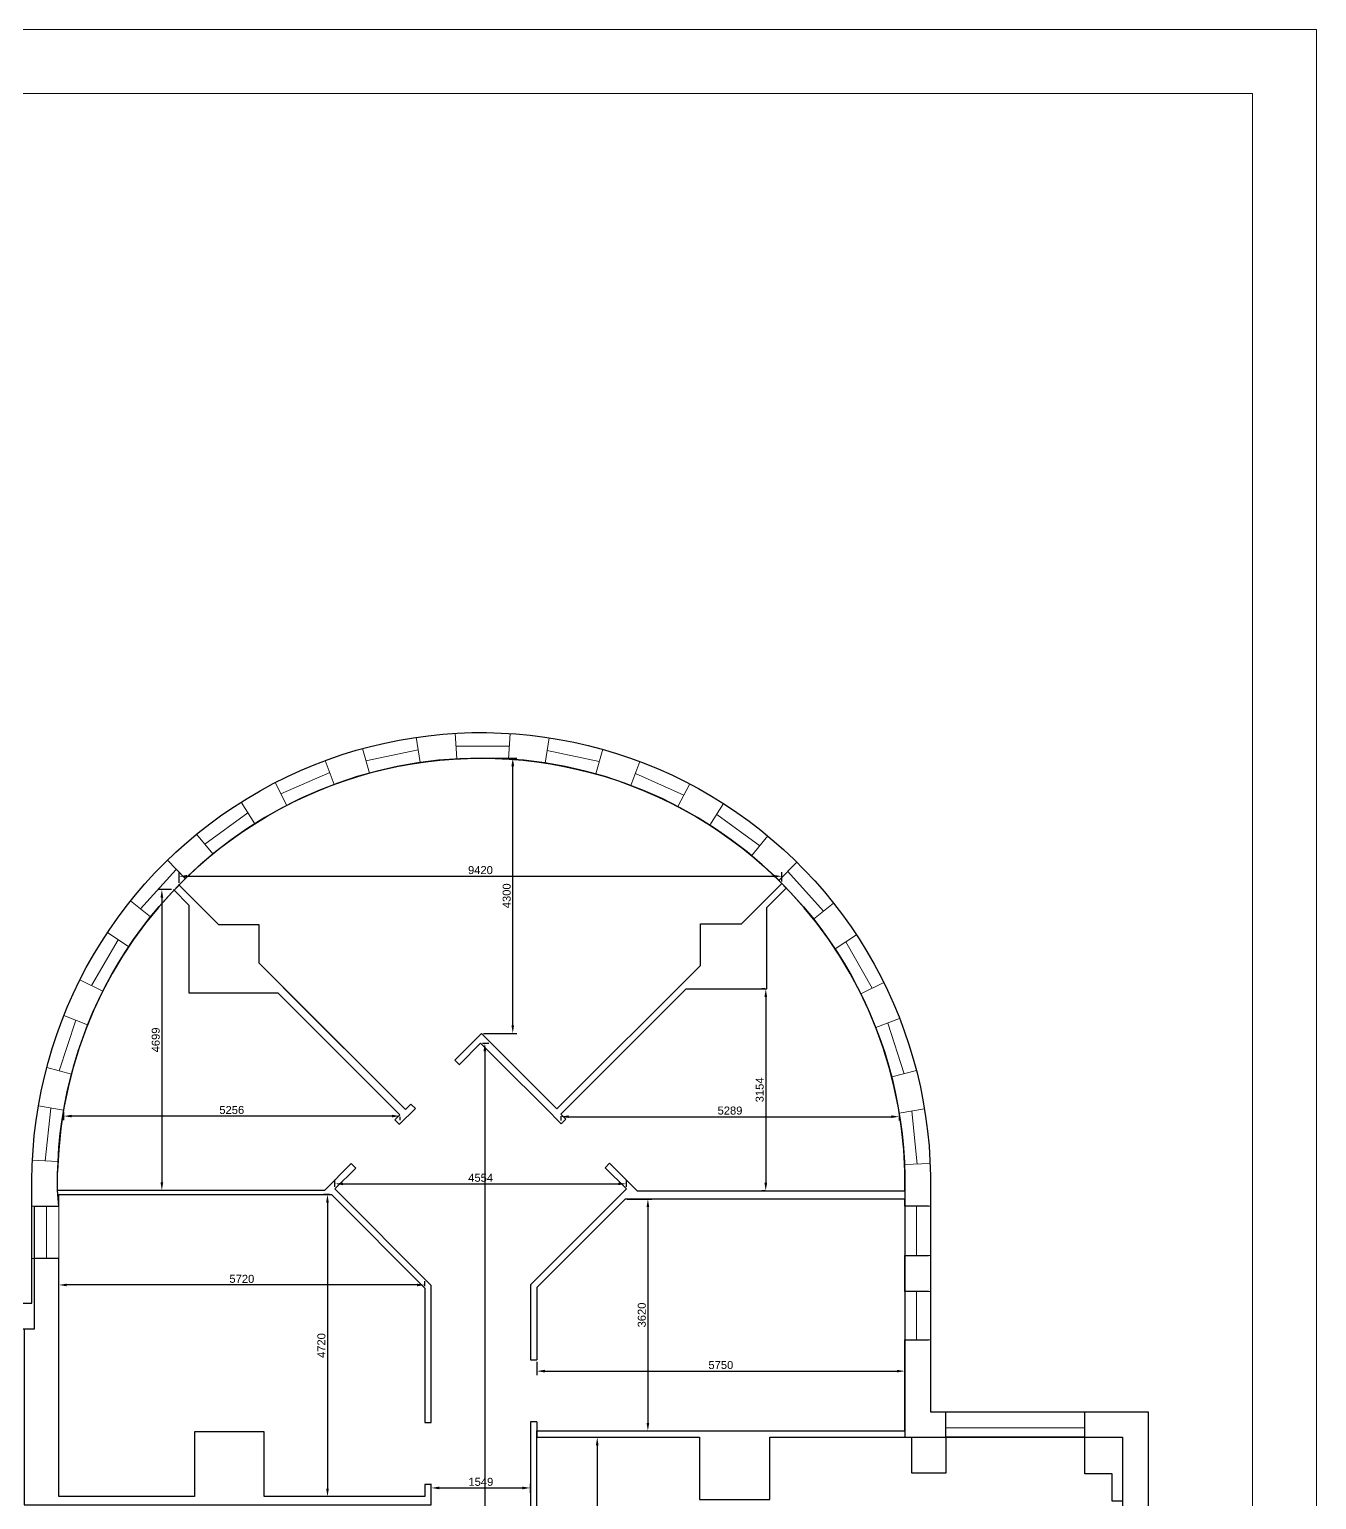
# Model space of a CAD drawing. Header units: millimetres. Extents: x 1179129 to 1254729, y -52846 to 614.
# Drawn here: x 1234617 to 1254729, y -22354 to 614 of the extents above; entities that cross this region are included whole.
import ezdxf

# ---------------------------------------------------------------- set-up
doc = ezdxf.new("R2010")
doc.units = ezdxf.units.MM
doc.styles.get("Standard").update_dxf_attribs({"font": 'arial.ttf'})
doc.dimstyles.new('ISO-25', dxfattribs={"dimscale": 50, "dimtxt": 2.5, "dimasz": 2.5, "dimexe": 1.25, "dimexo": 0.625, "dimtad": 1, "dimdec": 0, "dimtxsty": 'Standard', "dimcen": 2.5, "dimazin": 3, "dimtfac": 1, "dimtdec": 0, "dimtmove": 0, "dimatfit": 3})

# ---------------------------------------------------------------- blocks, each defined once
blk = doc.blocks.new('*D593')
at = {"color": 0, "lineweight": -2, "transparency": 16777216}
for p, q in [((1240897, -22246), (1240897, -22110)), ((1241022, -22172), (1242321, -22172)), ((1242446, -22246), (1242446, -22110))]:
    blk.add_line(p, q, dxfattribs=at)
at = {"color": 0, "transparency": 16777216}
for points in [[(1241022, -22151), (1241022, -22193), (1240897, -22172)], [(1242321, -22151), (1242321, -22193), (1242446, -22172)]]:
    blk.add_solid(points, dxfattribs=at)
at = {"layer": 'Defpoints', "color": 0, "transparency": 16777216}
for p in [(1240897, -22278), (1242446, -22172), (1242446, -22278)]:
    blk.add_point(p, dxfattribs=at)
at = {"color": 0, "transparency": 16777216, "insert": (1241671, -22077), "char_height": 125, "attachment_point": 5}
blk.add_mtext('1549', dxfattribs=at)
blk = doc.blocks.new('*D594')
at = {"color": 0, "lineweight": -2, "transparency": 16777216}
for p, q in [((1239391, -17470), (1239391, -17359)), ((1239516, -17421), (1243820, -17421)), ((1243945, -17470), (1243945, -17359))]:
    blk.add_line(p, q, dxfattribs=at)
at = {"color": 0, "transparency": 16777216}
for points in [[(1239516, -17401), (1239516, -17442), (1239391, -17421)], [(1243820, -17401), (1243820, -17442), (1243945, -17421)]]:
    blk.add_solid(points, dxfattribs=at)
at = {"layer": 'Defpoints', "color": 0, "transparency": 16777216}
for p in [(1243945, -17421), (1239391, -17501), (1243945, -17501)]:
    blk.add_point(p, dxfattribs=at)
at = {"color": 0, "transparency": 16777216, "insert": (1241668, -17327), "char_height": 125, "attachment_point": 5}
blk.add_mtext('4554', dxfattribs=at)
blk = doc.blocks.new('*D595')
at = {"color": 0, "lineweight": -2, "transparency": 16777216}
for p, q in [((1241699, -15225), (1241797, -15225)), ((1241734, -15350), (1241734, -36364)), ((1241699, -36489), (1241797, -36489))]:
    blk.add_line(p, q, dxfattribs=at)
at = {"color": 0, "transparency": 16777216}
for points in [[(1241713, -15350), (1241755, -15350), (1241734, -15225)], [(1241713, -36364), (1241755, -36364), (1241734, -36489)]]:
    blk.add_solid(points, dxfattribs=at)
at = {"layer": 'Defpoints', "color": 0, "transparency": 16777216}
for p in [(1241668, -15225), (1241668, -36489), (1241734, -36489)]:
    blk.add_point(p, dxfattribs=at)
at = {"color": 0, "transparency": 16777216, "insert": (1241639, -25857), "char_height": 125, "attachment_point": 5, "rotation": 90}
blk.add_mtext('21265', dxfattribs=at)
blk = doc.blocks.new('*D612')
at = {"color": 0, "lineweight": -2, "transparency": 16777216}
for p, q in [((1243371, -21380), (1243552, -21380)), ((1243490, -21505), (1243490, -25685)), ((1243260, -25810), (1243552, -25810))]:
    blk.add_line(p, q, dxfattribs=at)
at = {"color": 0, "transparency": 16777216}
for points in [[(1243469, -21505), (1243510, -21505), (1243490, -21380)], [(1243469, -25685), (1243510, -25685), (1243490, -25810)]]:
    blk.add_solid(points, dxfattribs=at)
at = {"layer": 'Defpoints', "color": 0, "transparency": 16777216}
for p in [(1243339, -21380), (1243229, -25810), (1243490, -25810)]:
    blk.add_point(p, dxfattribs=at)
at = {"color": 0, "transparency": 16777216, "insert": (1243395, -23595), "char_height": 125, "attachment_point": 5, "rotation": 90}
blk.add_mtext('4430', dxfattribs=at)
blk = doc.blocks.new('*D616')
at = {"color": 0, "lineweight": -2, "transparency": 16777216}
for p, q in [((1243958, -17660), (1244343, -17660)), ((1244281, -17785), (1244281, -21155)), ((1243958, -21280), (1244343, -21280))]:
    blk.add_line(p, q, dxfattribs=at)
at = {"color": 0, "transparency": 16777216}
for points in [[(1244260, -17785), (1244302, -17785), (1244281, -17660)], [(1244260, -21155), (1244302, -21155), (1244281, -21280)]]:
    blk.add_solid(points, dxfattribs=at)
at = {"layer": 'Defpoints', "color": 0, "transparency": 16777216}
for p in [(1243927, -17660), (1243927, -21280), (1244281, -21280)]:
    blk.add_point(p, dxfattribs=at)
at = {"color": 0, "transparency": 16777216, "insert": (1244186, -19470), "char_height": 125, "attachment_point": 5, "rotation": 90}
blk.add_mtext('3620', dxfattribs=at)
blk = doc.blocks.new('*D617')
at = {"color": 0, "lineweight": -2, "transparency": 16777216}
for p, q in [((1242546, -20202), (1242546, -20410)), ((1248296, -20202), (1248296, -20410)), ((1242671, -20347), (1248171, -20347))]:
    blk.add_line(p, q, dxfattribs=at)
at = {"color": 0, "transparency": 16777216}
for points in [[(1242671, -20326), (1242671, -20368), (1242546, -20347)], [(1248171, -20326), (1248171, -20368), (1248296, -20347)]]:
    blk.add_solid(points, dxfattribs=at)
at = {"layer": 'Defpoints', "color": 0, "transparency": 16777216}
for p in [(1242546, -20170), (1248296, -20170), (1248296, -20347)]:
    blk.add_point(p, dxfattribs=at)
at = {"color": 0, "transparency": 16777216, "insert": (1245421, -20252), "char_height": 125, "attachment_point": 5}
blk.add_mtext('5750', dxfattribs=at)
blk = doc.blocks.new('*D618')
at = {"color": 0, "lineweight": -2, "transparency": 16777216}
for p, q in [((1246107, -14376), (1246061, -14376)), ((1246123, -14501), (1246123, -17405)), ((1246107, -17530), (1246061, -17530))]:
    blk.add_line(p, q, dxfattribs=at)
at = {"color": 0, "transparency": 16777216}
for points in [[(1246102, -14501), (1246144, -14501), (1246123, -14376)], [(1246102, -17405), (1246144, -17405), (1246123, -17530)]]:
    blk.add_solid(points, dxfattribs=at)
at = {"layer": 'Defpoints', "color": 0, "transparency": 16777216}
for p in [(1246138, -14376), (1246123, -17530), (1246138, -17530)]:
    blk.add_point(p, dxfattribs=at)
at = {"color": 0, "transparency": 16777216, "insert": (1246028, -15953), "char_height": 125, "attachment_point": 5, "rotation": 90}
blk.add_mtext('3154', dxfattribs=at)
blk = doc.blocks.new('*D619')
at = {"color": 0, "lineweight": -2, "transparency": 16777216}
for p, q in [((1242919, -16366), (1242919, -16434)), ((1243044, -16372), (1248084, -16372)), ((1248209, -16347), (1248209, -16434))]:
    blk.add_line(p, q, dxfattribs=at)
at = {"color": 0, "transparency": 16777216}
for points in [[(1243044, -16351), (1243044, -16393), (1242919, -16372)], [(1248084, -16351), (1248084, -16393), (1248209, -16372)]]:
    blk.add_solid(points, dxfattribs=at)
at = {"layer": 'Defpoints', "color": 0, "transparency": 16777216}
for p in [(1242919, -16335), (1248209, -16316), (1248209, -16372)]:
    blk.add_point(p, dxfattribs=at)
at = {"color": 0, "transparency": 16777216, "insert": (1245564, -16277), "char_height": 125, "attachment_point": 5}
blk.add_mtext('5289', dxfattribs=at)
blk = doc.blocks.new('*D620')
at = {"color": 0, "lineweight": -2, "transparency": 16777216}
for p, q in [((1235152, -16302), (1235152, -16425)), ((1240282, -16363), (1235277, -16363)), ((1240407, -16375), (1240407, -16425))]:
    blk.add_line(p, q, dxfattribs=at)
at = {"color": 0, "transparency": 16777216}
for points in [[(1235277, -16342), (1235277, -16383), (1235152, -16363)], [(1240282, -16342), (1240282, -16383), (1240407, -16363)]]:
    blk.add_solid(points, dxfattribs=at)
at = {"layer": 'Defpoints', "color": 0, "transparency": 16777216}
for p in [(1235152, -16271), (1235152, -16363), (1240407, -16344)]:
    blk.add_point(p, dxfattribs=at)
at = {"color": 0, "transparency": 16777216, "insert": (1237779, -16268), "char_height": 125, "attachment_point": 5}
blk.add_mtext('5256', dxfattribs=at)
blk = doc.blocks.new('*D621')
at = {"color": 0, "lineweight": -2, "transparency": 16777216}
for p, q in [((1236836, -12824), (1236625, -12824)), ((1236687, -12949), (1236687, -17398)), ((1236836, -17523), (1236625, -17523))]:
    blk.add_line(p, q, dxfattribs=at)
at = {"color": 0, "transparency": 16777216}
for points in [[(1236666, -12949), (1236708, -12949), (1236687, -12824)], [(1236666, -17398), (1236708, -17398), (1236687, -17523)]]:
    blk.add_solid(points, dxfattribs=at)
at = {"layer": 'Defpoints', "color": 0, "transparency": 16777216}
for p in [(1236868, -12824), (1236687, -17523), (1236868, -17523)]:
    blk.add_point(p, dxfattribs=at)
at = {"color": 0, "transparency": 16777216, "insert": (1236592, -15173), "char_height": 125, "attachment_point": 5, "rotation": 90}
blk.add_mtext('4699', dxfattribs=at)
blk = doc.blocks.new('*D622')
at = {"color": 0, "lineweight": -2, "transparency": 16777216}
for p, q in [((1236955, -12720), (1236955, -12553)), ((1237080, -12616), (1246250, -12616)), ((1246375, -12696), (1246375, -12553))]:
    blk.add_line(p, q, dxfattribs=at)
at = {"color": 0, "transparency": 16777216}
for points in [[(1237080, -12595), (1237080, -12636), (1236955, -12616)], [(1246250, -12595), (1246250, -12636), (1246375, -12616)]]:
    blk.add_solid(points, dxfattribs=at)
at = {"layer": 'Defpoints', "color": 0, "transparency": 16777216}
for p in [(1246375, -12616), (1236955, -12751), (1246375, -12728)]:
    blk.add_point(p, dxfattribs=at)
at = {"color": 0, "transparency": 16777216, "insert": (1241665, -12520), "char_height": 125, "attachment_point": 5}
blk.add_mtext('9420', dxfattribs=at)
blk = doc.blocks.new('*D623')
at = {"color": 0, "lineweight": -2, "transparency": 16777216}
for p, q in [((1241708, -10771), (1242232, -10771)), ((1242170, -14946), (1242170, -10896)), ((1241711, -15071), (1242232, -15071))]:
    blk.add_line(p, q, dxfattribs=at)
at = {"color": 0, "transparency": 16777216}
for points in [[(1242149, -10896), (1242191, -10896), (1242170, -10771)], [(1242149, -14946), (1242191, -14946), (1242170, -15071)]]:
    blk.add_solid(points, dxfattribs=at)
at = {"layer": 'Defpoints', "color": 0, "transparency": 16777216}
for p in [(1241676, -10771), (1242170, -10771), (1241680, -15071)]:
    blk.add_point(p, dxfattribs=at)
at = {"color": 0, "transparency": 16777216, "insert": (1242075, -12921), "char_height": 125, "attachment_point": 5, "rotation": 90}
blk.add_mtext('4300', dxfattribs=at)
blk = doc.blocks.new('*D624')
at = {"color": 0, "lineweight": -2, "transparency": 16777216}
for p, q in [((1239304, -17588), (1239212, -17588)), ((1239275, -17713), (1239275, -22183)), ((1239304, -22308), (1239212, -22308))]:
    blk.add_line(p, q, dxfattribs=at)
at = {"color": 0, "transparency": 16777216}
for points in [[(1239254, -17713), (1239296, -17713), (1239275, -17588)], [(1239254, -22183), (1239296, -22183), (1239275, -22308)]]:
    blk.add_solid(points, dxfattribs=at)
at = {"layer": 'Defpoints', "color": 0, "transparency": 16777216}
for p in [(1239336, -17588), (1239275, -22308), (1239336, -22308)]:
    blk.add_point(p, dxfattribs=at)
at = {"color": 0, "transparency": 16777216, "insert": (1239180, -19948), "char_height": 125, "attachment_point": 5, "rotation": 90}
blk.add_mtext('4720', dxfattribs=at)
blk = doc.blocks.new('*D625')
at = {"color": 0, "lineweight": -2, "transparency": 16777216}
for p, q in [((1235077, -19018), (1235077, -18939)), ((1240672, -19001), (1235202, -19001)), ((1240797, -19018), (1240797, -18939))]:
    blk.add_line(p, q, dxfattribs=at)
at = {"color": 0, "transparency": 16777216}
for points in [[(1235202, -18980), (1235202, -19022), (1235077, -19001)], [(1240672, -18980), (1240672, -19022), (1240797, -19001)]]:
    blk.add_solid(points, dxfattribs=at)
at = {"layer": 'Defpoints', "color": 0, "transparency": 16777216}
for p in [(1235077, -19001), (1235077, -19049), (1240797, -19049)]:
    blk.add_point(p, dxfattribs=at)
at = {"color": 0, "transparency": 16777216, "insert": (1237937, -18906), "char_height": 125, "attachment_point": 5}
blk.add_mtext('5720', dxfattribs=at)

msp = doc.modelspace()

# ---------------------------------------------------------------- linework, layer by layer
at = {"color": 251, "lineweight": 5, "true_color": 0x636466}
msp.add_lwpolyline([(1179129.4, -52845.6), (1254729.4, -52845.6), (1254729.4, 614.4), (1179129.4, 614.4), (1179129.4, -52845.6)], dxfattribs=at)
msp.add_lwpolyline([(1180129.4, -51845.6), (1253729.4, -51845.6), (1253729.4, -385.6), (1180129.4, -385.6)], close=True, dxfattribs=at)
msp.add_lwpolyline([(1197567.1, -12187.6), (1205378.7, -12187.6), (1205378.7, -10896.3), (1214058.7, -10896.3), (1214058.7, -12217.6), (1232267.1, -12217.6), (1232267.1, -19287.6), (1234657, -19287.6), (1234657, -17367.6), (1234657, -17367.6, -1.0086343), (1248694.4, -17533.9), (1248694.4, -20980.5), (1252095.6, -20980.5), (1252095.6, -30710.5)], format="xyb")
at = {"lineweight": 5}
for points in [[(1240720.5, -10840.3), (1240662.7, -10444.5)], [(1240720.5, -10840.3), (1240662.7, -10444.5)], [(1241295, -10781.9), (1241272, -10382.6)], [(1242103.2, -10784.7), (1242129, -10385.5)], [(1242677.3, -10847), (1242737.8, -10451.6)], [(1239929.4, -11005.6), (1239823.8, -10619.8)], [(1243467.3, -11017.8), (1243575.5, -10632.7)], [(1239379.5, -11182.1), (1239240.8, -10807)], [(1244015.9, -11198.1), (1244157.3, -10823.9)], [(1244015.9, -11198.1), (1244157.3, -10823.9)], [(1238640, -11508.3), (1238456.6, -11152.9)], [(1238640, -11508.3), (1238456.6, -11152.9)], [(1244749, -11527.2), (1244934.7, -11172.9)], [(1238138.9, -11795.3), (1237925.2, -11457.3)], [(1245248.4, -11817.3), (1245464.2, -11480.6)], [(1237483.4, -12268), (1237230.1, -11958.7)], [(1245900.9, -12294.1), (1246156.1, -11986.2)], [(1245900.9, -12294.1), (1246156.1, -11986.2)], [(1237052.8, -12652.9), (1236773.6, -12366.9)], [(1246329.1, -12681.7), (1246610.1, -12397.2)], [(1236509.9, -13251.7), (1236198, -13001.8)], [(1246868.3, -13283.7), (1247181.8, -13035.7)], [(1236168.8, -13717.7), (1235836.3, -13496)], [(1236168.8, -13717.7), (1235836.3, -13496)], [(1247206.5, -13751.8), (1247540.4, -13532.1)], [(1235764.3, -14412.1), (1235407.5, -14232.4)], [(1247608.8, -14452.9), (1247966.9, -14275.5)], [(1235527.1, -14938.7), (1235156.1, -14790.7)], [(1247842.3, -14981.1), (1248214.4, -14835.6)], [(1247842.3, -14981.1), (1248214.4, -14835.6)], [(1235274.1, -15706.3), (1234887.9, -15604.7)], [(1235274.1, -15706.3), (1234887.9, -15604.7)], [(1235274.1, -15706.3), (1234887.9, -15604.8)], [(1248090, -15750.4), (1248477.1, -15651.5)], [(1235151.6, -16270.7), (1234758.1, -16203.2)], [(1248208.6, -16315.6), (1248602.7, -16250.8)], [(1235063.9, -17069.6), (1234665.2, -17050.3)], [(1235063.9, -17069.6), (1234665.2, -17050.3)], [(1248291, -17119.7), (1248690, -17103.4)], [(1248291, -17119.7), (1248690, -17103.4)], [(1234697.1, -17770.5), (1234657, -17770.5)], [(1235077.1, -17767.6), (1235077.1, -18587.6)], [(1248295.6, -17770.5), (1248295.6, -18540.5)], [(1248665.6, -17770.5), (1248694.4, -17770.5)], [(1234697.1, -18587.6), (1234657, -18587.6)], [(1248665.6, -18540.5), (1248694.4, -18540.5)], [(1248295.6, -19100.5), (1248295.6, -19860.5)], [(1248665.6, -19100.5), (1248694.4, -19100.5)], [(1248665.6, -19860.5), (1248694.4, -19860.5)], [(1245085.6, -21380.5), (1245085.6, -22350.5), (1246185.6, -22350.5), (1246185.6, -21380.5), (1248405.6, -21380.5), (1248405.6, -21940.5), (1248935.6, -21940.5), (1248935.6, -21380.5), (1251105.6, -21380.5), (1251105.6, -21950.5), (1251535.6, -21950.5), (1251535.6, -22380.5)]]:
    msp.add_lwpolyline(points, dxfattribs=at)
at = {"color": 1, "lineweight": 30}
msp.add_lwpolyline([(1197967.1, -12587.6), (1205778.7, -12587.6), (1205778.7, -11296.3), (1213658.7, -11296.3), (1213658.7, -12617.6), (1231867.1, -12617.6), (1231867.1, -19687.6), (1234697.1, -19687.6), (1234697.1, -17767.6), (1235077.1, -17767.6), (1235058.3, -17522.6, -1.0207311), (1248294.4, -17529.7), (1248294.4, -21380.5), (1251695.6, -21380.5), (1251695.6, -30310.5)], format="xyb", dxfattribs=at)
at = {"color": 5, "lineweight": 5}
for points in [[(1239876.6, -10812.7), (1240691.6, -10642.4)], [(1241283.5, -10582.2), (1242116.1, -10585.1)], [(1242707.6, -10649.3), (1243521.4, -10825.2)], [(1238548.3, -11330.6), (1239310.1, -10994.6)], [(1244086.6, -11011), (1244841.8, -11350.1)], [(1237356.7, -12113.4), (1238032.1, -11626.3)], [(1245356.3, -11648.9), (1246028.5, -12140.2)], [(1236353.9, -13126.7), (1236913.2, -12509.9)], [(1246469.6, -12539.4), (1247025.1, -13159.7)], [(1235585.9, -14322.2), (1236002.6, -13606.8)], [(1247373.5, -13642), (1247787.8, -14364.2)], [(1235081, -15655.5), (1235341.6, -14864.7)], [(1248028.4, -14908.3), (1248283.5, -15700.9)], [(1234864.6, -17060), (1234954.9, -16237)], [(1248405.7, -16283.2), (1248490.5, -17111.6)], [(1234887.1, -18587.6), (1234887.1, -17767.6)], [(1248480.6, -18540.5), (1248480.6, -17770.5)], [(1248480.6, -19860.5), (1248480.6, -19100.5)], [(1251105.6, -21230.5), (1248935.6, -21230.5)]]:
    msp.add_lwpolyline(points, dxfattribs=at)
for points in [[(1237115.1, -13071.6), (1236867.6, -12824.1)], [(1237578.1, -13374.9), (1236948.8, -12745.6)], [(1246375.1, -12727.6), (1245742.4, -13360.3)], [(1246138.1, -13106), (1246445, -12799.1)], [(1238505.1, -14441.6), (1237115.1, -14441.6), (1237115.1, -13071.6)], [(1244878.1, -14376), (1246138.1, -14376), (1246138.1, -13106)], [(1240492.1, -16258.9), (1238208.1, -13974.9), (1238208.1, -13374.9), (1237578.1, -13374.9)], [(1245102.4, -14010.3), (1245102.4, -13360.3), (1245742.4, -13360.3)], [(1245102.4, -14010.3), (1242860.9, -16251.8)], [(1238505.1, -14441.6), (1240407.2, -16343.7)], [(1238589.9, -14356.7), (1240492.1, -16258.9)], [(1242919.4, -16334.7), (1244878.1, -14376)], [(1241262.8, -15488.1), (1241680, -15070.9)], [(1241680, -15070.9), (1242860.9, -16251.8)], [(1241333.5, -15558.8), (1241335.5, -15556.9), (1241667.8, -15224.5)], [(1241667.8, -15224.5), (1241993.1, -15549.8), (1242679, -16235.7), (1242926.4, -16483.2)], [(1241262.8, -15488.1), (1241333.5, -15558.8)], [(1240400.1, -16492.2), (1240402.1, -16490.3), (1240647.6, -16244.7)], [(1240576.9, -16174), (1240492.1, -16258.9)], [(1240576.9, -16174), (1240647.6, -16244.7)], [(1240329.4, -16421.5), (1240407.2, -16343.7)], [(1240329.4, -16421.5), (1240400.1, -16492.2)], [(1242919.4, -16334.7), (1242997.2, -16412.5)], [(1242997.2, -16412.5), (1242926.4, -16483.2)], [(1235058.3, -17522.6), (1235058.3, -17222.6)], [(1239645.5, -17105.4), (1239228.3, -17522.6)], [(1239390.9, -17501.4), (1239716.2, -17176.2)], [(1239645.5, -17105.4), (1239716.2, -17176.2)], [(1243683.1, -17098.4), (1243612.3, -17169.1)], [(1243612.3, -17169.1), (1243944.7, -17501.4)], [(1243683.1, -17098.4), (1244114.4, -17529.7)], [(1248294.4, -17529.7), (1248294.4, -17222.6)], [(1234697.1, -17770.5), (1234697.1, -17767.6), (1235077.1, -17767.6), (1235077.1, -17587.6), (1239335.6, -17587.6)], [(1239228.3, -17522.6), (1235058.3, -17522.6)], [(1239335.6, -17587.6), (1240797.1, -19049), (1240797.1, -21147.6)], [(1240897.1, -19007.6), (1239390.9, -17501.4)], [(1243944.7, -17501.4), (1242445.6, -19000.5)], [(1243944.7, -17501.4), (1242445.6, -19000.5), (1242445.6, -20170.5)], [(1243927, -17660.5), (1242545.6, -19041.9), (1242545.6, -20170.5)], [(1248295.6, -17660.5), (1243927, -17660.5)], [(1244114.4, -17529.7), (1248294.4, -17529.7)], [(1248665.6, -17770.5), (1248295.6, -17770.5), (1248295.6, -17660.5)], [(1240797.1, -22117.6), (1240797.1, -22307.6), (1238287.1, -22307.6), (1238287.1, -21297.6), (1237197.1, -21297.6), (1237197.1, -22307.6), (1235077.1, -22307.6), (1235077.1, -18587.6), (1234697.1, -18587.6)], [(1248665.6, -19100.5), (1248295.6, -19100.5), (1248295.6, -18540.5), (1248665.6, -18540.5)], [(1240797.1, -21147.6), (1240897.1, -21147.6), (1240897.1, -19007.6)], [(1242445.6, -19000.5), (1242445.6, -20170.5), (1242545.6, -20170.5)], [(1229937.1, -22777.6), (1229937.1, -22367.6), (1230347.1, -22367.6), (1230347.1, -21327.6), (1229937.1, -21327.6), (1229937.1, -19687.6), (1230717.1, -19687.6), (1230717.1, -19587.6), (1231687.1, -19587.6), (1231687.1, -19687.6), (1234537.1, -19687.6), (1234537.1, -22437.6), (1240897.1, -22437.6), (1240897.1, -22117.6), (1240797.1, -22117.6)], [(1242545.6, -21140.5), (1242545.6, -21280.5), (1248295.6, -21280.5), (1248295.6, -19860.5), (1248665.6, -19860.5)], [(1248935.6, -21380.5), (1248935.6, -20980.5)], [(1251105.6, -21380.5), (1251105.6, -20980.5)], [(1242545.6, -21140.5), (1242445.6, -21140.5), (1242445.6, -24700.5), (1242545.6, -24700.5)], [(1242545.6, -24700.5), (1242545.6, -21280.5), (1242545.6, -21380.5), (1245085.6, -21380.5)], [(1245085.6, -21380.5), (1245085.6, -22350.5), (1246185.6, -22350.5), (1246185.6, -21380.5)], [(1246185.6, -21380.5), (1248405.6, -21380.5)], [(1251695.6, -22380.5), (1251535.6, -22380.5), (1251535.6, -21950.5), (1251105.6, -21950.5), (1251105.6, -21380.5), (1248935.6, -21380.5), (1248935.6, -21940.5), (1248405.6, -21940.5)], [(1248405.6, -21940.5), (1248405.6, -21380.5)], [(1248935.6, -21380.5), (1251105.6, -21380.5)]]:
    msp.add_lwpolyline(points)
msp.add_arc((1241676.3, -17391.1), 6620.2, 1.4583, 178.5417)

# ---------------------------------------------------------------- dimensions: what is measured, and where the dimension line sits
at = {"color": 1}
for base, p1, p2, picture, middle in [((1242170, -10770.9), (1241680, -15070.9), (1241676.3, -10770.9), '*D623', (1242074.8, -12920.9)), ((1236687.2889, -17522.6391), (1236867.5994, -12824.1091), (1236867.5994, -17522.6391), '*D621', (1236592.2173, -15173.3741)), ((1246123.2, -17529.7), (1246138.1, -14376), (1246138.1, -17529.7), '*D618', (1246028.1, -15952.9)), ((1241734.2, -36489.4), (1241667.8, -15224.5), (1241667.8, -36489.4), '*D595', (1241639.1, -25857)), ((1239274.9, -22307.6), (1239335.6, -17587.6), (1239335.6, -22307.6), '*D624', (1239179.9, -19947.6)), ((1244281, -21280.5), (1243927, -17660.5), (1243927, -21280.5), '*D616', (1244185.9, -19470.5)), ((1243489.6, -25810.5), (1243339.3, -21380.5), (1243229.1, -25810.5), '*D612', (1243394.5, -23595.5))]:
    dim = msp.add_linear_dim(base=base, p1=p1, p2=p2, angle=90, dimstyle='ISO-25', dxfattribs=at)
    dim.commit()
    dim.dimension.update_dxf_attribs({"geometry": picture, "text_midpoint": middle})
for base, p1, p2, picture, middle in [((1246374.9677, -12615.5526), (1236954.5115, -12751.3155), (1246374.9677, -12727.6867), '*D622', (1241664.7396, -12520.481)), ((1235151.6, -16362.7), (1240407.2, -16343.7), (1235151.6, -16270.7), '*D620', (1237779.4, -16267.6)), ((1248208.6, -16371.9), (1242919.4, -16334.7), (1248208.6, -16315.6), '*D619', (1245564, -16276.8)), ((1243944.7, -17421.4), (1239390.9, -17501.4), (1243944.7, -17501.4), '*D594', (1241667.8, -17326.6)), ((1235077.1, -19001.3), (1240797.1, -19049), (1235077.1, -19049), '*D625', (1237937.1, -18906.2)), ((1248295.6, -20347), (1242545.6, -20170.5), (1248295.6, -20170.5), '*D617', (1245420.6, -20252)), ((1242445.6145, -22172.1887), (1240897.0507, -22277.5633), (1242445.6145, -22277.5633), '*D593', (1241671.3326, -22077.1171))]:
    dim = msp.add_linear_dim(base=base, p1=p1, p2=p2, dimstyle='ISO-25', dxfattribs=at)
    dim.commit()
    dim.dimension.update_dxf_attribs({"geometry": picture, "text_midpoint": middle})

doc.saveas('drawing.dxf')
